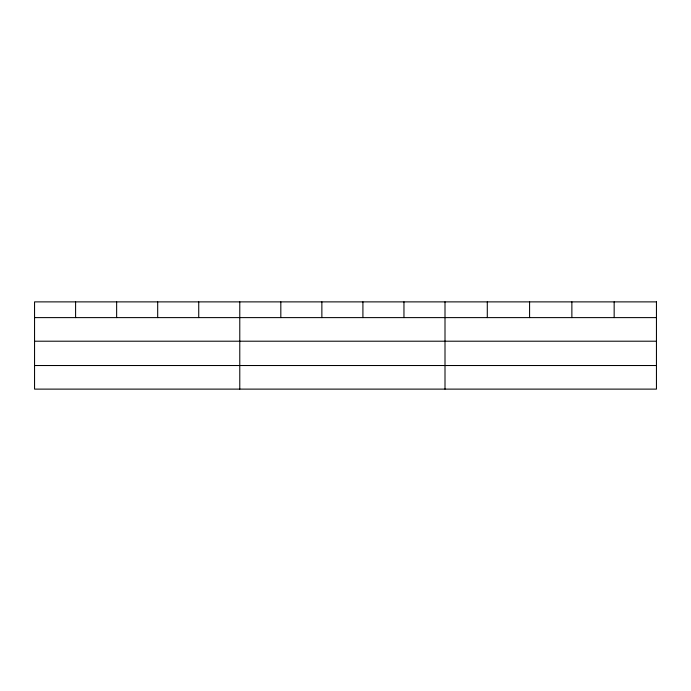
<?xml version="1.0" encoding="UTF-8"?>
<svg xmlns="http://www.w3.org/2000/svg" width="691" height="691" viewBox="0 0 691 691"><rect width="100%" height="100%" fill="white"/><g stroke="black" fill="none" stroke-linecap="round" stroke-linejoin="round"><path stroke-width="1.04" d="M34.55 317.61L656.45 317.61M34.55 341.207L656.45 341.207M34.55 365.522L656.45 365.522M614.161 301.881L614.161 317.61M571.872 301.881L571.872 317.61M529.582 301.881L529.582 317.61M487.293 301.881L487.293 317.61M445.004 301.881L445.004 389.119M403.959 301.881L403.959 317.61M362.913 301.881L362.913 317.61M321.868 301.881L321.868 317.61M280.822 301.881L280.822 317.61M239.777 301.881L239.777 389.119M198.732 301.881L198.732 317.61M157.686 301.881L157.686 317.61M116.641 301.881L116.641 317.61M75.595 301.881L75.595 317.61M656.45 301.881L34.55 301.881L34.55 389.119L656.45 389.119L656.45 301.881"/></g></svg>
